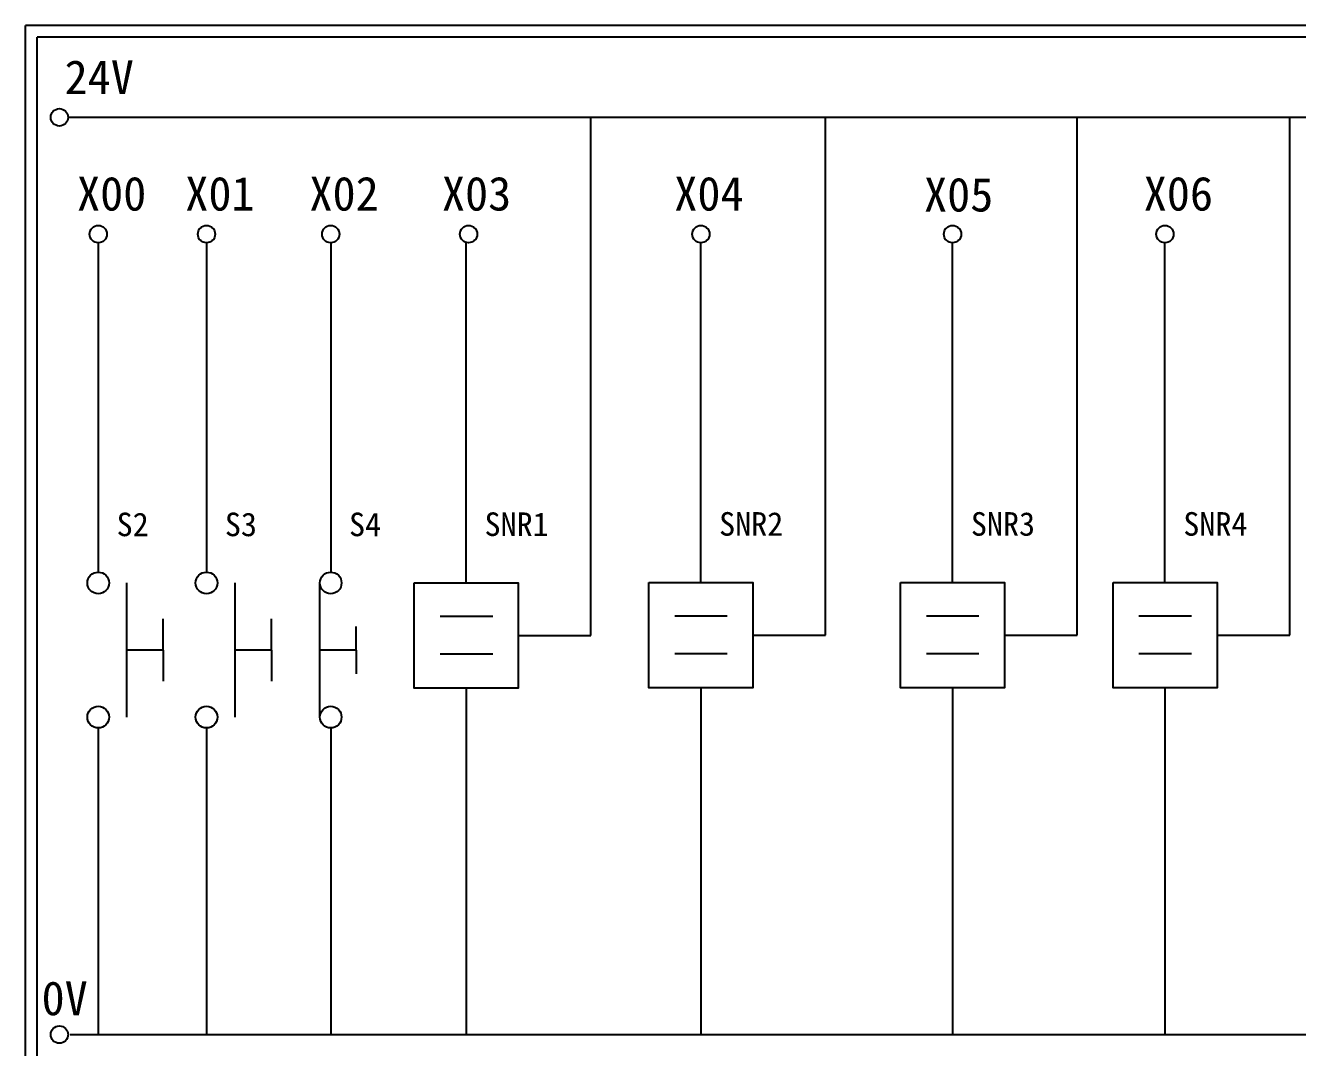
# Model space of a CAD drawing. Extents: x 275 to 562, y 265 to 469.
# Drawn here: x 274.9 to 409.8, y 360.5 to 468.9 of the extents above; entities that cross this region are included whole.
import ezdxf

# ---------------------------------------------------------------- set-up
doc = ezdxf.new("R2010")
doc.units = 0
doc.layers.get('0').update_dxf_attribs({"linetype": 'CONTINUOUS'})
doc.layers.add('圖框層', color=7, linetype='CONTINUOUS')
doc.layers.add('標尺寸層', color=3, linetype='CONTINUOUS')
doc.styles.add('STSL', font='kaiu.ttf')

msp = doc.modelspace()

# ---------------------------------------------------------------- linework, layer by layer
for p, q in [((334.87, 404.23), (334.87, 459.14)), ((359.75, 404.26), (359.75, 459.17)), ((386.44, 404.26), (386.44, 459.17)), ((408.98, 404.26), (408.98, 459.17)), ((321.65, 409.8), (321.65, 445.83)), ((346.53, 409.84), (346.53, 445.86)), ((373.22, 409.84), (373.22, 445.86)), ((395.75, 409.84), (395.75, 445.86)), ((289.49, 402.67), (289.49, 405.98)), ((300.98, 402.67), (300.98, 405.98)), ((309.98, 402.67), (309.98, 405.17)), ((327.16, 404.23), (334.87, 404.23)), ((352.04, 404.26), (359.75, 404.26)), ((378.73, 404.26), (386.44, 404.26)), ((401.27, 404.26), (408.98, 404.26)), ((289.49, 402.67), (289.49, 399.36)), ((300.98, 402.67), (300.98, 399.36)), ((309.98, 402.67), (309.98, 400.17)), ((321.65, 398.65), (321.65, 361.87)), ((346.53, 398.68), (346.53, 361.9)), ((373.22, 398.68), (373.22, 361.9)), ((395.75, 398.68), (395.75, 361.9))]:
    msp.add_line(p, q)
for points in [[(316.13, 409.8), (327.16, 409.8), (327.16, 398.65), (316.13, 398.65)], [(341.01, 409.84), (352.04, 409.84), (352.04, 398.68), (341.01, 398.68)], [(367.7, 409.84), (378.73, 409.84), (378.73, 398.68), (367.7, 398.68)], [(390.24, 409.84), (401.27, 409.84), (401.27, 398.68), (390.24, 398.68)]]:
    msp.add_lwpolyline(points, close=True)
at = {"layer": '圖框層', "color": 7}
for p, q in [((561.9, 468.91), (274.9, 468.91)), ((274.9, 264.95), (274.9, 468.91)), ((560.65, 467.66), (276.15, 467.66)), ((276.15, 266.2), (276.15, 467.66))]:
    msp.add_line(p, q, dxfattribs=at)
at = {"layer": '標尺寸層', "color": 7}
for p, q in [((279.42, 459.17), (557.02, 459.17)), ((282.62, 445.86), (282.62, 410.94)), ((294.1, 445.86), (294.1, 410.94)), ((307.27, 445.86), (307.27, 410.94)), ((285.63, 409.79), (285.63, 395.56)), ((297.11, 409.79), (297.11, 395.56)), ((306.12, 395.56), (306.12, 409.79)), ((318.88, 406.26), (324.45, 406.26)), ((343.77, 406.29), (349.33, 406.29)), ((370.46, 406.29), (376.02, 406.29)), ((392.99, 406.29), (398.56, 406.29)), ((289.49, 402.67), (285.63, 402.67)), ((300.98, 402.67), (297.11, 402.67)), ((309.98, 402.67), (306.12, 402.67)), ((318.88, 402.28), (324.45, 402.28)), ((343.77, 402.32), (349.33, 402.32)), ((370.46, 402.32), (376.02, 402.32)), ((392.99, 402.32), (398.56, 402.32)), ((282.62, 394.41), (282.62, 361.9)), ((294.1, 394.41), (294.1, 361.9)), ((307.27, 394.41), (307.27, 361.9)), ((279.63, 361.9), (557.5, 361.9))]:
    msp.add_line(p, q, dxfattribs=at)
for centre, radius in [((278.5, 459.17), 0.92), ((282.62, 446.78), 0.92), ((294.1, 446.78), 0.92), ((307.27, 446.78), 0.92), ((307.27, 446.78), 0.92), ((321.89, 446.78), 0.92), ((346.53, 446.78), 0.92), ((373.22, 446.78), 0.92), ((395.75, 446.78), 0.92), ((282.62, 409.79), 1.15), ((294.1, 409.79), 1.15), ((307.27, 409.79), 1.15), ((282.62, 395.56), 1.15), ((294.1, 395.56), 1.15), ((307.27, 395.56), 1.15), ((278.5, 361.9), 0.92)]:
    msp.add_circle(centre, radius, dxfattribs=at)

# ---------------------------------------------------------------- texts
at = {"layer": '圖框層', "color": 4, "style": 'STSL'}
for s, height, p in [('24V', 3.6, (279.05, 461.63)), ('X00', 3.6, (280.37, 449.28)), ('X01', 3.6, (291.85, 449.28)), ('X02', 3.6, (305.02, 449.28)), ('X03', 3.6, (319.07, 449.28)), ('X04', 3.6, (343.71, 449.28)), ('X05', 3.6, (370.2, 449.18)), ('X06', 3.6, (393.5, 449.28)), ('S2', 2.5, (284.57, 414.75)), ('S3', 2.5, (296.05, 414.75)), ('S4', 2.5, (309.22, 414.75)), ('SNR1', 2.5, (323.59, 414.77)), ('SNR2', 2.5, (348.47, 414.8)), ('SNR3', 2.5, (375.17, 414.8)), ('SNR4', 2.5, (397.7, 414.8)), ('0V', 3.6, (276.61, 363.95))]:
    msp.add_text(s, height=height, dxfattribs=at).set_placement(p)

doc.saveas('drawing.dxf')
